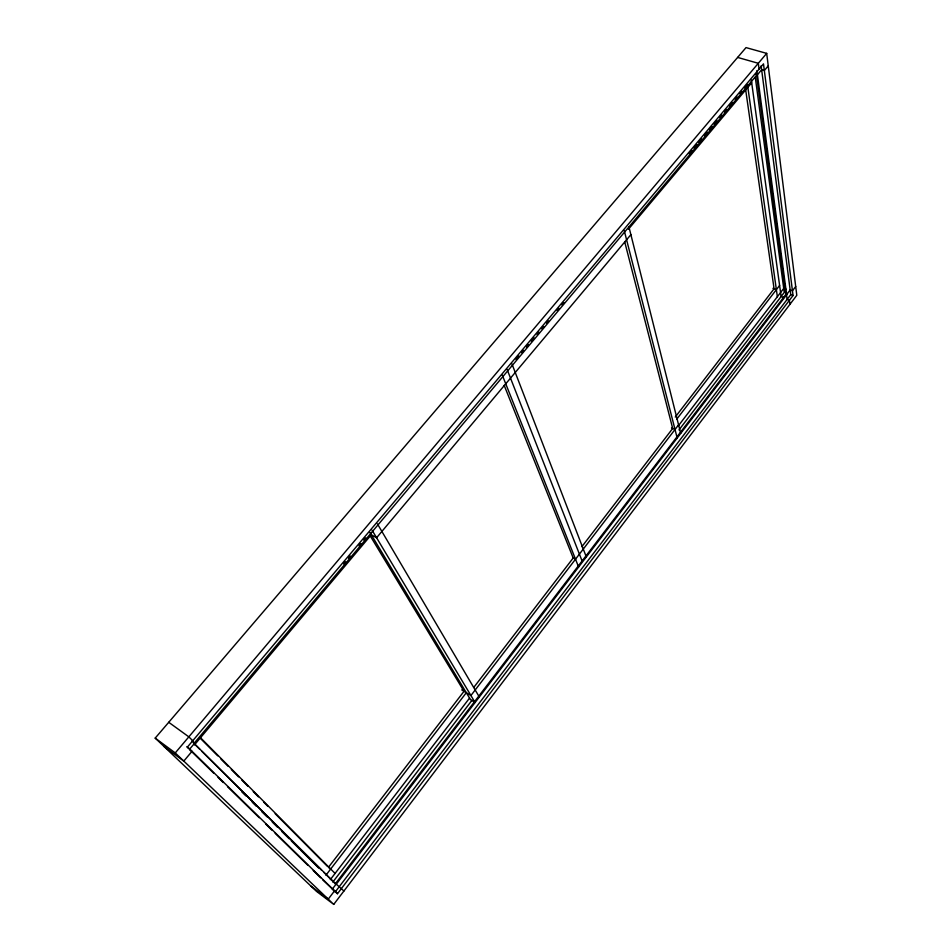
<?xml version="1.0" encoding="UTF-8"?>
<svg xmlns="http://www.w3.org/2000/svg" width="952" height="952" viewBox="0 0 952 952"><rect width="100%" height="100%" fill="white"/><g stroke="black" fill="none" stroke-linecap="round" stroke-linejoin="round"><path stroke-width="1.43" d="M337.472 893.726L793.052 295.501L763.492 63.879L187.544 746.927L337.472 893.726L322.74 879.838M333.735 904.4L796.8 295.298L766.693 53.371L746.023 47.6L155.2 738.109L316.433 891.322L333.735 904.4L175.251 752.925L155.2 738.109M335.211 883.646L336.151 884.372L786.661 294.751L757.375 74.387L756.423 74.113L785.852 294.442L335.342 883.765L323.656 872.175M336.02 884.241L332.272 889.156L334.545 890.87L328.238 899.14L310.816 885.991M795.705 286.516L792.457 290.788L790.16 289.943L786.638 294.549L785.828 294.239M335.187 892.024L790.767 294.644L761.136 65.771M678.574 424.854L470.931 695.531L461.72 689.902M330.356 879.588L469.586 698.042M678.324 425.853L783.71 288.444L786.269 289.384M332.843 882.052L472.025 700.244M679.002 429.911L784.258 292.431L755.281 77.326M675.265 417.059L774.083 288.789L745.63 89.464M325.929 875.209L466.313 692.711M676.67 419.261L779.605 285.445M473.775 687.415L573.199 557.991L504.179 385.346M581.862 546.698L672.695 428.459L624.655 241.641M630.878 234.656L376.587 537.761L371.292 534.774L194.446 744.916M628.415 229.254L751.687 82.776M768.24 65.867L764.337 70.519L761.648 69.746L757.423 74.768L756.483 74.494M343.684 563.977L345.6 561.704M348.468 558.3L350.384 556.028M358.999 545.805L360.915 543.533M363.783 540.117L365.699 537.844M515.984 359.487L518.864 356.072M521.732 352.668L523.648 350.395M526.515 346.992L528.431 344.719M531.299 341.304L534.179 337.9M537.047 334.485L538.963 332.212M541.831 328.809L543.747 326.536M546.615 323.133L548.53 320.86M557.146 310.626L559.062 308.365M561.93 304.949L563.846 302.676M689.248 153.855L692.116 150.44M694.032 148.167L696.9 144.763M698.816 142.491L701.695 139.087M704.563 135.672L707.431 132.268M709.347 129.996L712.227 126.58M714.131 124.307L717.011 120.904M719.879 117.501L721.794 115.228M724.662 111.812L726.578 109.539M729.446 106.136L732.326 102.733M735.194 99.317L737.11 97.044M739.978 93.641L741.894 91.368M744.761 87.953L746.677 85.68M757.375 74.387L194.041 743.345L336.151 884.372M175.251 752.925L766.693 53.371M737.633 57.417L758.304 63.296L759.065 69.127M756.257 74.327L757.209 74.601L756.709 70.853M790.767 294.644L793.052 295.501M772.941 288.361L776.368 289.646M785.852 294.442L786.661 294.751M785.709 294.632L786.519 294.941L787.114 299.428L789.398 300.285L789.934 304.342M783.674 297.464L781.128 296.512L751.307 79.968M671.541 427.948L675.004 429.495M573.199 557.991L575.52 559.205M168.73 722.294L188.841 736.86L192.756 740.751M193.399 742.346L194.327 743.012L192.221 740.93M190.281 750.045L192.03 751.318L183.807 761.1L163.875 746.368M330.689 869.021L328.416 867.343L464.017 691.307L370.185 535.821M335.556 883.492L343.91 891.024M186.723 746.761L188.52 748.522M213.748 773.214L189.412 749.402L194.303 743.595L193.375 742.929L199.682 749.176M217.984 777.356L223.28 782.532M227.504 786.673L259.253 817.732M265.596 823.944L271.951 830.156M275.128 833.262L307.924 865.344M313.22 870.521L320.622 877.768M201.776 751.259L321.562 870.092M241.784 791.826L245.902 795.908M252.232 802.179L256.457 806.368M261.764 811.628L267.024 816.84M272.284 822.052L277.567 827.288M281.756 831.429L289.111 838.724M291.3 840.89L299.63 849.148M300.796 850.303L318.742 868.081M200.503 737.717L335.068 873.436M200.003 737.967L217.758 755.84M220.888 759.006L228.194 766.36M231.324 769.513L238.631 776.88M241.76 780.033L248.032 786.352M253.244 791.612L258.468 796.872M263.692 802.131L267.869 806.332M275.176 813.698L327.369 866.284M369.769 532.239L470.478 699.625L475.06 702.445L372.053 530.169M377.397 523.826L479.272 696.935M502.299 375.147L578.59 566.94M507.107 369.435L581.946 560.609M511.89 363.759L586.289 556.872M624.214 230.479L677.169 437.944M628.879 226.671L680.692 433.327M747.463 84.526L777.367 296.715"/></g></svg>
